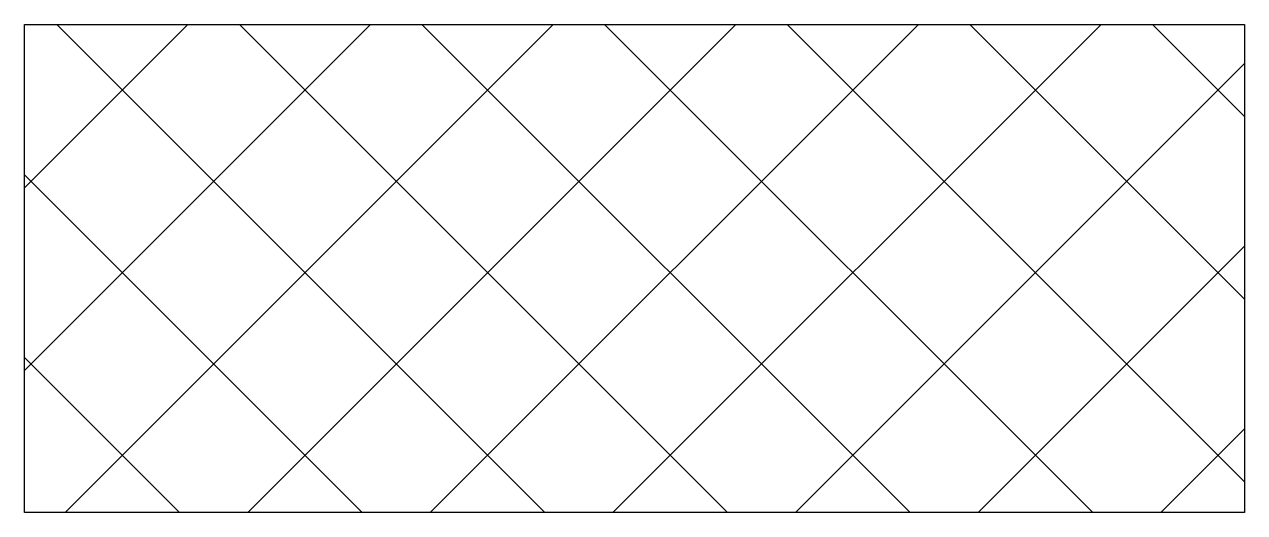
# Model space of a CAD drawing. Header units: millimetres. Extents: x -0.1 to 14.9, y 0.4 to 6.4.
import ezdxf

# ---------------------------------------------------------------- set-up
doc = ezdxf.new("R2010")
doc.units = ezdxf.units.MM

msp = doc.modelspace()

# ---------------------------------------------------------------- hatches: boundary and pattern name
h = msp.add_hatch()
h.set_pattern_fill('ANSI37', color=256, scale=0.5)
h.paths.add_polyline_path([(-0.08, 6.42), (-0.08, 0.42), (14.92, 0.42), (14.92, 6.42)])

# ---------------------------------------------------------------- linework, layer by layer
msp.add_lwpolyline([(-0.08, 0.42), (-0.08, 6.42), (14.92, 6.42), (14.92, 0.42), (-0.08, 0.42)], close=True)

doc.saveas('drawing.dxf')
